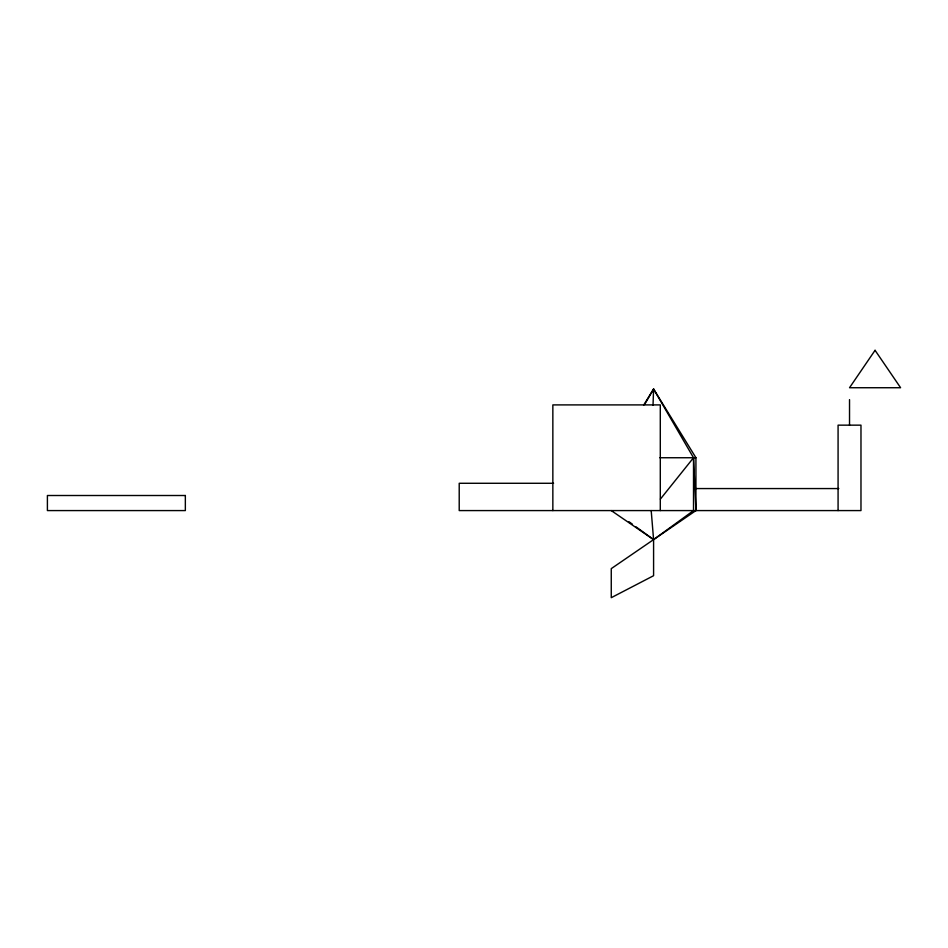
<?xml version="1.0" encoding="UTF-8"?>
<svg xmlns="http://www.w3.org/2000/svg" width="948" height="948" viewBox="0 0 948 948"><rect width="100%" height="100%" fill="white"/><g stroke="black" fill="none" stroke-linecap="round" stroke-linejoin="round"><path stroke-width="1.42" d="M653.03 405.104L653.587 389.024L695.927 457.742L695.927 510.581L611.259 568.634L611.259 597.69L653.587 575.709L653.587 539.613L651.193 510.581M644.723 404.286L653.587 389.024L693.521 457.742L695.927 510.581M643.585 405.258L653.587 389.024M660.389 499.098L693.521 457.742L693.521 510.581L653.587 539.613L611.259 510.581M659.903 457.742L695.927 457.742M553.585 483.279L459.211 483.279L459.211 510.581L860.974 510.581L860.974 425.154L838.079 425.154L838.079 510.581M694.647 488.564L838.802 488.564M628.927 521.684L632.458 524.244M635.978 526.804L653.587 539.613M849.527 399.618L849.527 425.154M660.294 510.581L660.294 404.903L552.85 404.903L552.85 510.581M875.063 350.31L849.527 387.732L900.6 387.732L875.063 350.31M185.346 495.508L47.4 495.508L47.4 510.581L185.346 510.581L185.346 495.508"/></g></svg>
